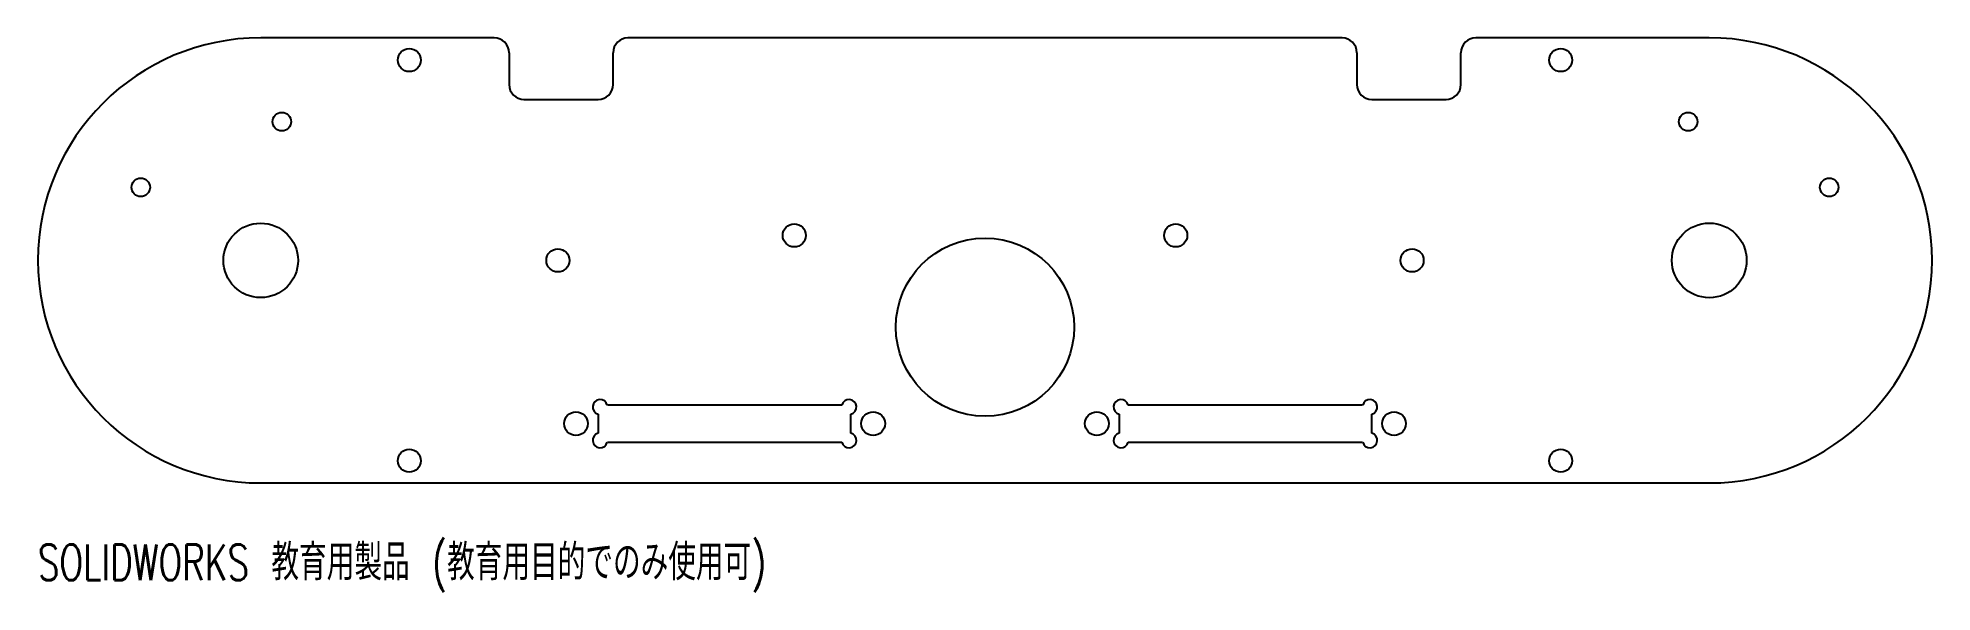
# Model space of a CAD drawing. Header units: millimetres. Extents: x -128 to 128, y -45 to 30.
import ezdxf

# ---------------------------------------------------------------- set-up
doc = ezdxf.new("R2010")
doc.units = ezdxf.units.MM
doc.styles.add('SLDTEXTSTYLE0', font='TXT', dxfattribs={"width": 0.7, "bigfont": 'bigfont'})

msp = doc.modelspace()

# ---------------------------------------------------------------- linework, layer by layer
at = {"color": 7, "linetype": 'Continuous', "lineweight": 25}
for p, q in [((-66.06, 30), (-97.5, 30)), ((48.06, 30), (-48.06, 30)), ((97.5, 30), (66.06, 30)), ((-64.06, 28), (-64.06, 23.7)), ((-50.06, 23.7), (-50.06, 28)), ((50.06, 28), (50.06, 23.7)), ((64.06, 23.7), (64.06, 28)), ((-62.06, 21.7), (-52.06, 21.7)), ((52.06, 21.7), (62.06, 21.7)), ((-19.28, -19.5), (-50.84, -19.5)), ((50.84, -19.5), (19.28, -19.5)), ((-52.06, -20.72), (-52.06, -23.28)), ((-18.06, -23.28), (-18.06, -20.72)), ((18.06, -20.72), (18.06, -23.28)), ((52.06, -23.28), (52.06, -20.72)), ((-50.84, -24.5), (-19.28, -24.5)), ((19.28, -24.5), (50.84, -24.5)), ((-97.5, -30), (97.5, -30))]:
    msp.add_line(p, q, dxfattribs=at)
for centre, radius in [((-77.5, 27), 1.55), ((77.5, 27), 1.55), ((-94.66, 18.7), 1.25), ((94.66, 18.7), 1.25), ((-113.65, 9.85), 1.25), ((113.65, 9.85), 1.25), ((-97.5, 0), 5.02), ((-25.68, 3.37), 1.55), ((0, -9), 12), ((25.68, 3.37), 1.55), ((97.5, 0), 5.03), ((-57.5, 0), 1.55), ((57.5, 0), 1.55), ((-55.06, -22), 1.6), ((-15.06, -22), 1.6), ((15.06, -22), 1.6), ((55.06, -22), 1.6), ((-77.5, -27), 1.55), ((77.5, -27), 1.55)]:
    msp.add_circle(centre, radius, dxfattribs=at)
for centre, radius, start, end in [((-97.5, 0), 30, 90, 270), ((-66.06, 28), 2, 0, 90), ((-48.06, 28), 2, 90, 180), ((48.06, 28), 2, 0, 90), ((66.06, 28), 2, 90, 180), ((97.5, 0), 30, 270, 90), ((-62.06, 23.7), 2, 180, 270), ((-52.06, 23.7), 2, 270, 0), ((52.06, 23.7), 2, 180, 270), ((62.06, 23.7), 2, 270, 0), ((-51.81, -19.75), 1, 14.4775, 255.5225), ((-18.31, -19.75), 1, 284.4775, 165.5225), ((18.31, -19.75), 1, 14.4775, 255.5225), ((51.81, -19.75), 1, 284.4775, 165.5225), ((-51.81, -24.25), 1, 104.4775, 345.5225), ((-18.31, -24.25), 1, 194.4775, 75.5225), ((18.31, -24.25), 1, 104.4775, 345.5225), ((51.81, -24.25), 1, 194.4775, 75.5225)]:
    msp.add_arc(centre, radius, start, end, dxfattribs=at)

# ---------------------------------------------------------------- texts
at = {"color": 7, "linetype": 'Continuous', "insert": (-127.5, -38.27), "char_height": 4.8336, "attachment_point": 1, "style": 'SLDTEXTSTYLE0'}
msp.add_mtext('SOLIDWORKS 教育用製品 (教育用目的でのみ使用可)', dxfattribs=at)

doc.saveas('drawing.dxf')
